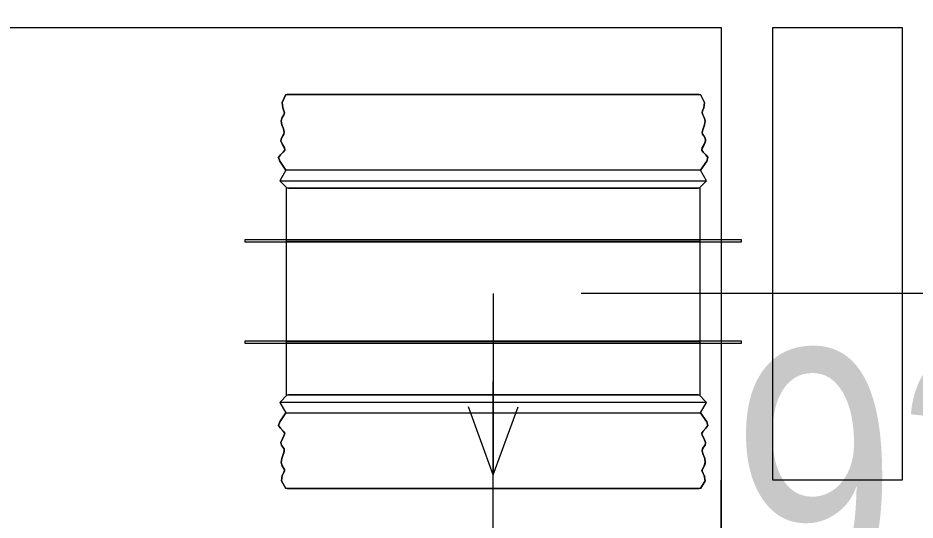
# Model space of a CAD drawing. Header units: millimetres. Extents: x -22227 to 20164, y 15335 to 61747.
# Drawn here: x -5738 to -4871, y 57240 to 57726 of the extents above; entities that cross this region are included whole.
import ezdxf

# ---------------------------------------------------------------- set-up
doc = ezdxf.new("R2010")
doc.units = ezdxf.units.MM
for name, color, linetype, lineweight in [('A-ANNO-DIMS', 7, 'Continuous', 9), ('A-ANNO-DIMS-170', 7, 'Continuous', 9), ('A-DETL-THIN', 7, 'Continuous', 9), ('A-WALL', 7, 'Continuous', 9), ('M-EQPM', 7, 'Continuous', 5)]:
    doc.layers.add(name, color=color, linetype=linetype, lineweight=lineweight)
doc.styles.add('Arial_4', font='arial.ttf', dxfattribs={"width": 0.8, "height": 255})
doc.dimstyles.new('AK_DIM_2_0_Arial_đỏ', dxfattribs={"dimscale": 304.8, "dimtxt": 260.166147, "dimasz": 0.278871, "dimexe": 0.278871, "dimexo": 0.278871, "dimgap": 0.055774, "dimtad": 1, "dimdec": 0, "dimzin": 0, "dimdsep": 46, "dimtxsty": 'Arial_4', "dimblk1": 'OBLIQUE', "dimblk2": 'OBLIQUE', "dimsah": 1, "dimcen": 0.09, "dimadec": 0, "dimazin": 0, "dimtfac": 1, "dimtdec": 4, "dimtix": 1, "dimtmove": 0, "dimatfit": 3, "dimfxl": 1, "dimtvp": 1, "dimtolj": 1, "dimtzin": 0, "dimarcsym": 2})

# ---------------------------------------------------------------- blocks, each defined once
blk = doc.blocks.new('AK-SGS-M3-A_rvt-1-MẶT BẰNG BỐ TRÍ THIẾT BỊ')
at = {"layer": 'A-WALL', "color": 253, "true_color": 0xaaaaaa}
for p, q in [((-6073.59, 57716.94), (-5058.59, 57716.94)), ((-5058.59, 57716.94), (-5058.59, 57279)), ((-5008.59, 57716.94), (-4883.59, 57716.94)), ((-5008.59, 57279), (-5008.59, 57716.94)), ((-4883.59, 57716.94), (-4883.59, 57279)), ((-5058.59, 57279), (-5058.59, 57229)), ((-4883.59, 57279), (-5008.59, 57279))]:
    blk.add_line(p, q, dxfattribs=at)
at = {"layer": 'A-WALL', "color": 254, "true_color": 0xcccccc}
for p, q in [((-6073.59, 57716.94), (-5058.59, 57716.94)), ((-5058.59, 57716.94), (-5058.59, 57279)), ((-5008.59, 57716.94), (-4883.59, 57716.94)), ((-5008.59, 57279), (-5008.59, 57716.94)), ((-4883.59, 57716.94), (-4883.59, 57279)), ((-5058.59, 57229), (-5058.59, 57279)), ((-4883.59, 57279), (-5008.59, 57279))]:
    blk.add_line(p, q, dxfattribs=at)
blk = doc.blocks.new('03_DSC_Fan _axial_ - QUẠT THẢI TRỤC 400x200-V160-MẶT BẰNG BỐ TRÍ THIẾT BỊ')
at = {"layer": 'A-DETL-THIN', "color": 3, "true_color": 0x00ff00}
for p, q in [((-30.12, 207.23), (-29.81, 207.39)), ((-30.12, 207.23), (-29.81, 207.39)), ((-30.12, -207.23), (-29.81, -207.39)), ((-30.12, -207.23), (-29.81, -207.39))]:
    blk.add_line(p, q, dxfattribs=at)
at = {"layer": 'M-EQPM', "color": 3, "true_color": 0x00ff00}
for p, q in [((52, 240), (50, 240)), ((50, 240), (50, -240)), ((50, 240), (50, -240)), ((52, 240), (50, 240)), ((50, 240), (50, -240)), ((50, 240), (50, -240)), ((52, -240), (52, 240)), ((52, -240), (52, 240)), ((52, -240), (52, 240)), ((52, -240), (52, 240)), ((150, 240), (148, 240)), ((148, 240), (148, -240)), ((148, 240), (148, -240)), ((150, 240), (148, 240)), ((148, 240), (148, -240)), ((148, 240), (148, -240)), ((150, -240), (150, 240)), ((150, -240), (150, 240)), ((150, -240), (150, 240)), ((150, -240), (150, 240)), ((-90.59, -200.41), (-90.59, 200.41)), ((-90.59, -200.41), (-90.59, 200.41)), ((-90.59, -200.41), (-90.59, 200.41)), ((-90.59, -200.41), (-90.59, 200.41)), ((-7.21, 206.21), (-17.36, 200.41)), ((-7.21, 206.21), (-17.36, 200.41)), ((-17.36, 200.41), (-17.36, -200.41)), ((-17.36, 200.41), (-17.36, -200.41)), ((-17.36, 200.41), (-17.36, -200.41)), ((-17.36, 200.41), (-17.36, -200.41)), ((0, 199), (-7.21, 206.21)), ((-7.21, -206.21), (-7.21, 206.21)), ((-7.21, -206.21), (-7.21, 206.21)), ((0, 199), (-7.21, 206.21)), ((-7.21, -206.21), (-7.21, 206.21)), ((-7.21, -206.21), (-7.21, 206.21)), ((200, 200), (0, 200)), ((0, 200), (0, -200)), ((0, 200), (0, -200)), ((200, 200), (0, 200)), ((0, 200), (0, -200)), ((0, 200), (0, -200)), ((207.21, 206.21), (200, 199)), ((207.21, 206.21), (200, 199)), ((200, -200), (200, 200)), ((200, -200), (200, 200)), ((200, -200), (200, 200)), ((200, -200), (200, 200)), ((217.36, 200.41), (207.21, 206.21)), ((207.21, 206.21), (207.21, -206.21)), ((207.21, 206.21), (207.21, -206.21)), ((217.36, 200.41), (207.21, 206.21)), ((207.21, 206.21), (207.21, -206.21)), ((207.21, 206.21), (207.21, -206.21)), ((217.36, -200.41), (217.36, 200.41)), ((217.36, -200.41), (217.36, 200.41)), ((217.36, -200.41), (217.36, 200.41)), ((217.36, -200.41), (217.36, 200.41)), ((290.59, 200.41), (290.59, -200.41)), ((290.59, 200.41), (290.59, -200.41)), ((290.59, 200.41), (290.59, -200.41)), ((290.59, 200.41), (290.59, -200.41)), ((-90.59, 199), (-90.59, -199)), ((-90.59, 199), (-90.59, -199)), ((-90.59, 199), (-90.59, -199)), ((-90.59, 199), (-90.59, -199)), ((0, 199), (0, -199)), ((0, 199), (0, -199)), ((0, 199), (0, -199)), ((0, 199), (0, -199)), ((0, -198), (0, 198)), ((0, -198), (0, 198)), ((0, -198), (0, 198)), ((0, -198), (0, 198)), ((50, -199), (50, 199)), ((50, -199), (50, 199)), ((50, -199), (50, 199)), ((50, -199), (50, 199)), ((52, 199), (52, -199)), ((52, 199), (52, -199)), ((52, 199), (52, -199)), ((52, 199), (52, -199)), ((148, -199), (148, 199)), ((148, -199), (148, 199)), ((148, -199), (148, 199)), ((148, -199), (148, 199)), ((150, 199), (150, -199)), ((150, 199), (150, -199)), ((150, 199), (150, -199)), ((150, 199), (150, -199)), ((200, -199), (200, 199)), ((200, -199), (200, 199)), ((200, -199), (200, 199)), ((200, -199), (200, 199)), ((200, 198), (200, -198)), ((200, 198), (200, -198)), ((200, 198), (200, -198)), ((200, 198), (200, -198)), ((290.59, -199), (290.59, 199)), ((290.59, -199), (290.59, 199)), ((290.59, -199), (290.59, 199)), ((290.59, -199), (290.59, 199)), ((277.27, 0), (211.49, 23.94)), ((277.27, 0), (211.49, 23.94)), ((102, 0), (277.27, 0)), ((102, 0), (277.27, 0)), ((277.27, 0), (211.49, -23.94)), ((277.27, 0), (211.49, -23.94)), ((-7.21, -206.21), (0, -199)), ((-7.21, -206.21), (0, -199)), ((200, -199), (207.21, -206.21)), ((200, -199), (207.21, -206.21)), ((-17.36, -200.41), (-7.21, -206.21)), ((-17.36, -200.41), (-7.21, -206.21)), ((0, -200), (200, -200)), ((0, -200), (200, -200)), ((207.21, -206.21), (217.36, -200.41)), ((207.21, -206.21), (217.36, -200.41)), ((50, -240), (52, -240)), ((50, -240), (52, -240)), ((148, -240), (150, -240)), ((148, -240), (150, -240))]:
    blk.add_line(p, q, dxfattribs=at)
at = {"layer": 'M-EQPM', "color": 3, "true_color": 0x00ff00, "flags": 128}
for points in [[(-90.59, 200.41), (-83, 204.13), (-77.74, 203.47), (-74.69, 202.23), (-72.85, 201.75), (-70.93, 202.52), (-68.37, 203.99), (-65.13, 204.9), (-61.28, 204.28), (-57.39, 202.85), (-54.22, 201.91), (-52.11, 202.23), (-50.45, 203.39), (-48.5, 204.72), (-45.83, 205.13), (-42.3, 203.71), (-38.95, 201.88), (-36.8, 201.55), (-34.94, 202.92), (-32.23, 205.57), (-29.53, 207.5), (-26.03, 206.37), (-17.36, 200.41)], [(-17.36, 200.41), (-26.03, 206.37), (-29.53, 207.5), (-32.23, 205.57), (-34.94, 202.92), (-36.8, 201.55), (-38.95, 201.88), (-42.3, 203.71), (-45.83, 205.13), (-48.5, 204.72), (-50.45, 203.39), (-52.11, 202.23), (-54.22, 201.91), (-57.39, 202.85), (-61.28, 204.28), (-65.13, 204.9), (-68.37, 203.99), (-70.93, 202.52), (-72.85, 201.75), (-74.69, 202.23), (-77.74, 203.47), (-83, 204.13), (-90.59, 200.41)], [(-90.59, 200.41), (-83, 204.13), (-77.74, 203.47), (-74.69, 202.23), (-72.85, 201.75), (-70.93, 202.52), (-68.37, 203.99), (-65.13, 204.9), (-61.28, 204.28), (-57.39, 202.85), (-54.22, 201.91), (-52.11, 202.23), (-50.45, 203.39), (-48.5, 204.72), (-45.83, 205.13), (-42.3, 203.71), (-38.95, 201.88), (-36.8, 201.55), (-34.94, 202.92), (-32.23, 205.57), (-29.53, 207.5), (-26.03, 206.37), (-17.36, 200.41)], [(-17.36, 200.41), (-26.03, 206.37), (-29.53, 207.5), (-32.23, 205.57), (-34.94, 202.92), (-36.8, 201.55), (-38.95, 201.88), (-42.3, 203.71), (-45.83, 205.13), (-48.5, 204.72), (-50.45, 203.39), (-52.11, 202.23), (-54.22, 201.91), (-57.39, 202.85), (-61.28, 204.28), (-65.13, 204.9), (-68.37, 203.99), (-70.93, 202.52), (-72.85, 201.75), (-74.69, 202.23), (-77.74, 203.47), (-83, 204.13), (-90.59, 200.41)], [(-50.75, 203.14), (-49.4, 204.19), (-48.59, 204.68), (-47.89, 204.96), (-47.23, 205.12), (-46.57, 205.18), (-45.91, 205.14), (-44.54, 204.78), (-37.43, 201.46), (-36.97, 201.51), (-36.55, 201.65), (-36.12, 201.9), (-35.17, 202.7), (-31.12, 206.52), (-30.12, 207.23), (-29.81, 207.39)], [(-50.75, 203.14), (-49.4, 204.19), (-48.59, 204.68), (-47.89, 204.96), (-47.23, 205.12), (-46.57, 205.18), (-45.91, 205.14), (-44.54, 204.78), (-37.43, 201.46), (-36.97, 201.51), (-36.55, 201.65), (-36.12, 201.9), (-35.17, 202.7), (-31.12, 206.52), (-30.12, 207.23), (-29.81, 207.39)], [(217.36, 200.41), (226.06, 206.39), (229.55, 207.49), (232.28, 205.52), (234.99, 202.87), (236.85, 201.54), (239.04, 201.93), (242.45, 203.79), (245.97, 205.15), (248.62, 204.66), (250.55, 203.31), (252.23, 202.18), (254.4, 201.93), (257.67, 202.96), (261.6, 204.37), (265.43, 204.88), (268.63, 203.87), (271.13, 202.4), (272.99, 201.74), (274.86, 202.37), (277.96, 203.89), (283.19, 204.71), (290.59, 200.41)], [(290.59, 200.41), (283.19, 204.71), (277.96, 203.89), (274.86, 202.37), (272.99, 201.74), (271.13, 202.4), (268.63, 203.87), (265.43, 204.88), (261.6, 204.37), (257.67, 202.96), (254.4, 201.93), (252.23, 202.18), (250.55, 203.31), (248.62, 204.66), (245.97, 205.15), (242.45, 203.79), (239.04, 201.93), (236.85, 201.54), (234.99, 202.87), (232.28, 205.52), (229.55, 207.49), (226.06, 206.39), (217.36, 200.41)], [(217.36, 200.41), (226.06, 206.39), (229.55, 207.49), (232.28, 205.52), (234.99, 202.87), (236.85, 201.54), (239.04, 201.93), (242.45, 203.79), (245.97, 205.15), (248.62, 204.66), (250.55, 203.31), (252.23, 202.18), (254.4, 201.93), (257.67, 202.96), (261.6, 204.37), (265.43, 204.88), (268.63, 203.87), (271.13, 202.4), (272.99, 201.74), (274.86, 202.37), (277.96, 203.89), (283.19, 204.71), (290.59, 200.41)], [(290.59, 200.41), (283.19, 204.71), (277.96, 203.89), (274.86, 202.37), (272.99, 201.74), (271.13, 202.4), (268.63, 203.87), (265.43, 204.88), (261.6, 204.37), (257.67, 202.96), (254.4, 201.93), (252.23, 202.18), (250.55, 203.31), (248.62, 204.66), (245.97, 205.15), (242.45, 203.79), (239.04, 201.93), (236.85, 201.54), (234.99, 202.87), (232.28, 205.52), (229.55, 207.49), (226.06, 206.39), (217.36, 200.41)], [(254.42, 201.94), (255.89, 202.31), (260.9, 204.16), (264.11, 204.89), (265.98, 204.81), (267.63, 204.33), (271.16, 202.39), (272.27, 201.85), (272.79, 201.75), (273.25, 201.76), (273.72, 201.87), (275.93, 202.92), (278.18, 203.99), (279.17, 204.35)], [(254.42, 201.94), (255.89, 202.31), (260.9, 204.16), (264.11, 204.89), (265.98, 204.81), (267.63, 204.33), (271.16, 202.39), (272.27, 201.85), (272.79, 201.75), (273.25, 201.76), (273.72, 201.87), (275.93, 202.92), (278.18, 203.99), (279.17, 204.35)], [(-17.36, -200.41), (-26.03, -206.37), (-29.53, -207.5), (-32.23, -205.57), (-34.94, -202.92), (-36.8, -201.55), (-38.95, -201.88), (-42.3, -203.71), (-45.83, -205.13), (-48.5, -204.72), (-50.45, -203.39), (-52.11, -202.23), (-54.22, -201.91), (-57.39, -202.85), (-61.28, -204.28), (-65.13, -204.9), (-68.37, -203.99), (-70.93, -202.52), (-72.85, -201.75), (-74.69, -202.23), (-77.74, -203.47), (-83, -204.13), (-90.59, -200.41)], [(-90.59, -200.41), (-83, -204.13), (-77.74, -203.47), (-74.69, -202.23), (-72.85, -201.75), (-70.93, -202.52), (-68.37, -203.99), (-65.13, -204.9), (-61.28, -204.28), (-57.39, -202.85), (-54.22, -201.91), (-52.11, -202.23), (-50.45, -203.39), (-48.5, -204.72), (-45.83, -205.13), (-42.3, -203.71), (-38.95, -201.88), (-36.8, -201.55), (-34.94, -202.92), (-32.23, -205.57), (-29.53, -207.5), (-26.03, -206.37), (-17.36, -200.41)], [(-17.36, -200.41), (-26.03, -206.37), (-29.53, -207.5), (-32.23, -205.57), (-34.94, -202.92), (-36.8, -201.55), (-38.95, -201.88), (-42.3, -203.71), (-45.83, -205.13), (-48.5, -204.72), (-50.45, -203.39), (-52.11, -202.23), (-54.22, -201.91), (-57.39, -202.85), (-61.28, -204.28), (-65.13, -204.9), (-68.37, -203.99), (-70.93, -202.52), (-72.85, -201.75), (-74.69, -202.23), (-77.74, -203.47), (-83, -204.13), (-90.59, -200.41)], [(-90.59, -200.41), (-83, -204.13), (-77.74, -203.47), (-74.69, -202.23), (-72.85, -201.75), (-70.93, -202.52), (-68.37, -203.99), (-65.13, -204.9), (-61.28, -204.28), (-57.39, -202.85), (-54.22, -201.91), (-52.11, -202.23), (-50.45, -203.39), (-48.5, -204.72), (-45.83, -205.13), (-42.3, -203.71), (-38.95, -201.88), (-36.8, -201.55), (-34.94, -202.92), (-32.23, -205.57), (-29.53, -207.5), (-26.03, -206.37), (-17.36, -200.41)], [(-50.75, -203.14), (-49.4, -204.19), (-48.59, -204.68), (-47.89, -204.96), (-47.23, -205.12), (-46.57, -205.18), (-45.91, -205.14), (-44.54, -204.78), (-37.43, -201.46), (-36.97, -201.51), (-36.55, -201.65), (-36.12, -201.9), (-35.17, -202.7), (-31.12, -206.52), (-30.12, -207.23), (-29.81, -207.39)], [(-50.75, -203.14), (-49.4, -204.19), (-48.59, -204.68), (-47.89, -204.96), (-47.23, -205.12), (-46.57, -205.18), (-45.91, -205.14), (-44.54, -204.78), (-37.43, -201.46), (-36.97, -201.51), (-36.55, -201.65), (-36.12, -201.9), (-35.17, -202.7), (-31.12, -206.52), (-30.12, -207.23), (-29.81, -207.39)], [(290.59, -200.41), (283.19, -204.71), (277.96, -203.89), (274.86, -202.37), (272.99, -201.74), (271.13, -202.4), (268.63, -203.87), (265.43, -204.88), (261.6, -204.37), (257.67, -202.96), (254.4, -201.93), (252.23, -202.18), (250.55, -203.31), (248.62, -204.66), (245.97, -205.15), (242.45, -203.79), (239.04, -201.93), (236.85, -201.54), (234.99, -202.87), (232.28, -205.52), (229.55, -207.49), (226.06, -206.39), (217.36, -200.41)], [(217.36, -200.41), (226.06, -206.39), (229.55, -207.49), (232.28, -205.52), (234.99, -202.87), (236.85, -201.54), (239.04, -201.93), (242.45, -203.79), (245.97, -205.15), (248.62, -204.66), (250.55, -203.31), (252.23, -202.18), (254.4, -201.93), (257.67, -202.96), (261.6, -204.37), (265.43, -204.88), (268.63, -203.87), (271.13, -202.4), (272.99, -201.74), (274.86, -202.37), (277.96, -203.89), (283.19, -204.71), (290.59, -200.41)], [(290.59, -200.41), (283.19, -204.71), (277.96, -203.89), (274.86, -202.37), (272.99, -201.74), (271.13, -202.4), (268.63, -203.87), (265.43, -204.88), (261.6, -204.37), (257.67, -202.96), (254.4, -201.93), (252.23, -202.18), (250.55, -203.31), (248.62, -204.66), (245.97, -205.15), (242.45, -203.79), (239.04, -201.93), (236.85, -201.54), (234.99, -202.87), (232.28, -205.52), (229.55, -207.49), (226.06, -206.39), (217.36, -200.41)], [(217.36, -200.41), (226.06, -206.39), (229.55, -207.49), (232.28, -205.52), (234.99, -202.87), (236.85, -201.54), (239.04, -201.93), (242.45, -203.79), (245.97, -205.15), (248.62, -204.66), (250.55, -203.31), (252.23, -202.18), (254.4, -201.93), (257.67, -202.96), (261.6, -204.37), (265.43, -204.88), (268.63, -203.87), (271.13, -202.4), (272.99, -201.74), (274.86, -202.37), (277.96, -203.89), (283.19, -204.71), (290.59, -200.41)], [(254.42, -201.94), (255.89, -202.31), (260.9, -204.16), (264.11, -204.89), (265.98, -204.81), (267.63, -204.33), (271.16, -202.39), (272.27, -201.85), (272.79, -201.75), (273.25, -201.76), (273.72, -201.87), (275.93, -202.92), (278.18, -203.99), (279.17, -204.35)], [(254.42, -201.94), (255.89, -202.31), (260.9, -204.16), (264.11, -204.89), (265.98, -204.81), (267.63, -204.33), (271.16, -202.39), (272.27, -201.85), (272.79, -201.75), (273.25, -201.76), (273.72, -201.87), (275.93, -202.92), (278.18, -203.99), (279.17, -204.35)]]:
    blk.add_lwpolyline(points, dxfattribs=at)
blk = doc.blocks.new('AK-SGS-M3-Hrvt_rvt-1-MẶT BẰNG BỐ TRÍ THIẾT BỊ')
at = {"layer": 'M-EQPM', "lineweight": 9, "rotation": 270.0000000000001}
blk.add_blockref('03_DSC_Fan _axial_ - QUẠT THẢI TRỤC 400x200-V160-MẶT BẰNG BỐ TRÍ THIẾT BỊ', (-5278.73, 57561.54), dxfattribs=at)
blk.add_blockref('03_DSC_Fan _axial_ - QUẠT THẢI TRỤC 400x200-V160-MẶT BẰNG BỐ TRÍ THIẾT BỊ', (-5278.73, 57561.54), dxfattribs=at)
blk.add_blockref('03_DSC_Fan _axial_ - QUẠT THẢI TRỤC 400x200-V160-MẶT BẰNG BỐ TRÍ THIẾT BỊ', (-5278.73, 57561.54), dxfattribs=at)
blk = doc.blocks.new('DIMBLOCK15-MẶT BẰNG BỐ TRÍ THIẾT BỊ')
at = {"layer": 'A-ANNO-DIMS-170', "color": 1, "true_color": 0xff0000}
for p, q in [((-3944.4, 58116.94), (-3986.9, 58159.44)), ((-3944.4, 58116.94), (-4263.59, 58116.94)), ((-3944.4, 57459.54), (-3944.4, 58116.94)), ((-3944.4, 58116.94), (-3901.9, 58074.44)), ((-3944.4, 58116.94), (-3859.4, 58116.94)), ((-3944.4, 57459.54), (-3986.9, 57502.04)), ((-3944.4, 57459.54), (-5193.73, 57459.54)), ((-3944.4, 57459.54), (-3901.9, 57417.04)), ((-3944.4, 57459.54), (-3859.4, 57459.54))]:
    blk.add_line(p, q, dxfattribs=at)
at = {"layer": 'A-ANNO-DIMS-170', "color": 0, "insert": (-4292.44, 57554.09), "char_height": 255, "width": 561.9589, "attachment_point": 1, "rotation": 90, "line_spacing_factor": 0.941778, "style": 'Arial_4'}
blk.add_mtext('657', dxfattribs=at)
blk = doc.blocks.new('_Oblique')
at = {"color": 0, "linetype": 'ByBlock', "lineweight": -2}
blk.add_line((-0.5, -0.5), (0.5, 0.5), dxfattribs=at)
blk = doc.blocks.new('DIMBLOCK16-MẶT BẰNG BỐ TRÍ THIẾT BỊ')
at = {"layer": 'A-ANNO-DIMS-170', "color": 1, "true_color": 0xff0000}
for p, q in [((-4348.59, 57057.29), (-4348.59, 58031.94)), ((-5278.73, 57057.29), (-5278.73, 57374.54)), ((-5278.73, 57057.29), (-5236.23, 57099.79)), ((-4348.59, 57057.29), (-4306.09, 57099.79)), ((-5278.73, 57057.29), (-5321.23, 57014.79)), ((-5278.73, 57057.29), (-4348.59, 57057.29)), ((-5278.73, 57057.29), (-5278.73, 56972.29)), ((-4348.59, 57057.29), (-4391.09, 57014.79)), ((-4348.59, 57057.29), (-4348.59, 56972.29))]:
    blk.add_line(p, q, dxfattribs=at)
at = {"layer": 'A-ANNO-DIMS-170', "color": 0, "insert": (-5047.81, 57405.34), "char_height": 255, "width": 561.9589, "attachment_point": 1, "line_spacing_factor": 0.941778, "style": 'Arial_4'}
blk.add_mtext('930', dxfattribs=at)

msp = doc.modelspace()

# ---------------------------------------------------------------- block references
at = {"lineweight": 5}
for name in ['AK-SGS-M3-Hrvt_rvt-1-MẶT BẰNG BỐ TRÍ THIẾT BỊ', 'AK-SGS-M3-A_rvt-1-MẶT BẰNG BỐ TRÍ THIẾT BỊ']:
    msp.add_blockref(name, (0, 0), dxfattribs=at)

# ---------------------------------------------------------------- dimensions: what is measured, and where the dimension line sits
at = {"layer": 'A-ANNO-DIMS', "color": 1, "true_color": 0xff0000}
dim = msp.add_linear_dim(base=(-3944.4, 58116.94), p1=(-5278.73, 57459.54), p2=(-4348.59, 58116.94), angle=90, dimstyle='AK_DIM_2_0_Arial_đỏ', override={"dimpost": '<>', "dimfxl": 1139.005192}, dxfattribs=at)
dim.commit()
dim.dimension.update_dxf_attribs({"geometry": 'DIMBLOCK15-MẶT BẰNG BỐ TRÍ THIẾT BỊ', "text_midpoint": (-4091.59, 57788.24)})
dim = msp.add_linear_dim(base=(-4348.59, 57057.29), p1=(-5278.73, 57459.54), p2=(-4348.59, 58116.94), dimstyle='AK_DIM_2_0_Arial_đỏ', override={"dimpost": '<>', "dimfxl": 1139.005192}, dxfattribs=at)
dim.commit()
dim.dimension.update_dxf_attribs({"geometry": 'DIMBLOCK16-MẶT BẰNG BỐ TRÍ THIẾT BỊ', "text_midpoint": (-4813.66, 57204.57)})

doc.saveas('drawing.dxf')
